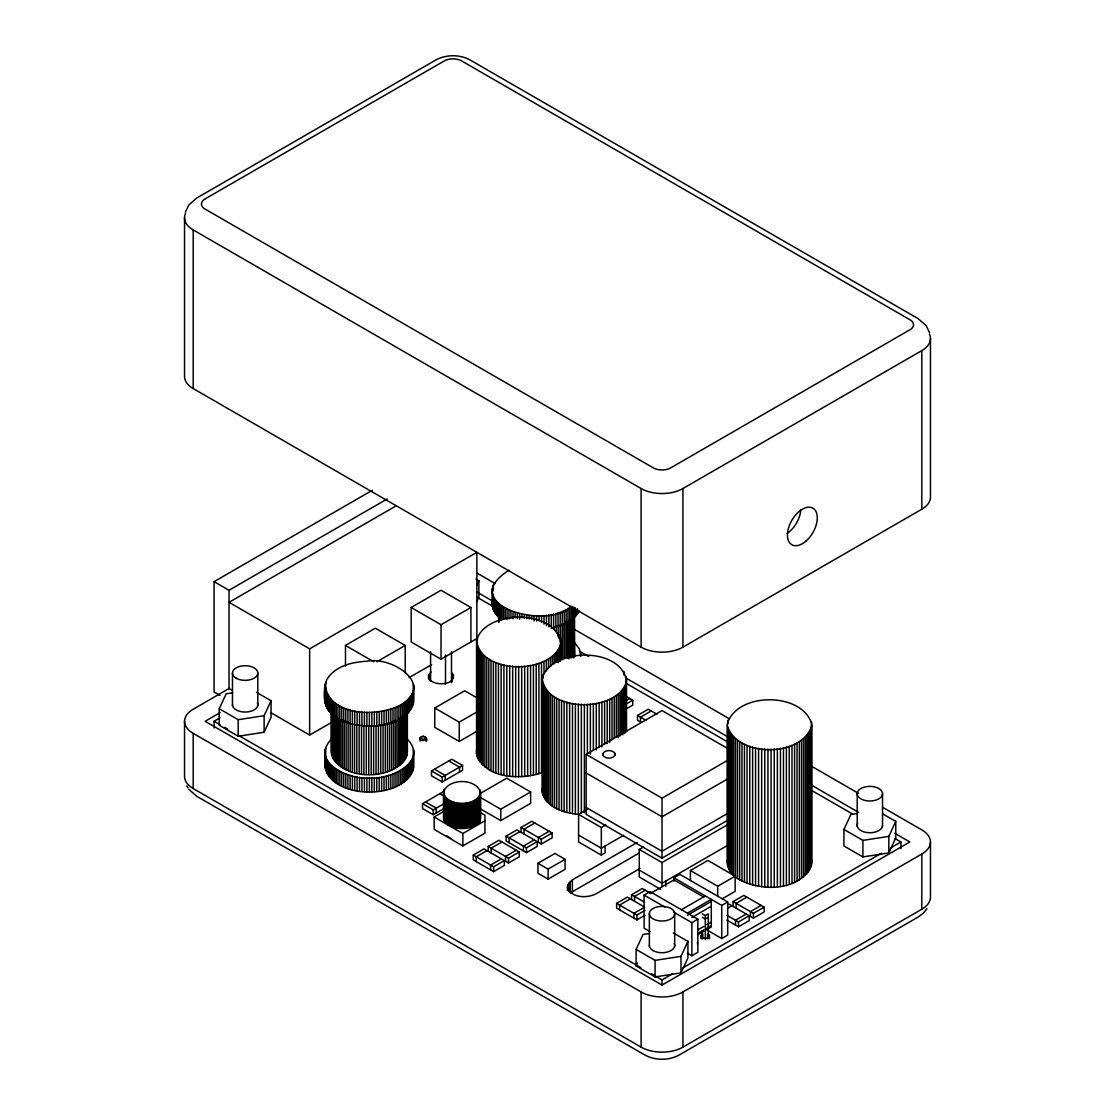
<?xml version="1.0" encoding="UTF-8"?>
<svg xmlns="http://www.w3.org/2000/svg" width="1115" height="1115" viewBox="0 0 1115 1115"><rect width="100%" height="100%" fill="white"/><g stroke="black" fill="none" stroke-linecap="round" stroke-linejoin="round"><path stroke-width="1.5" d="M407.379 712.318L407.379 751.97C401.302 782.814 333.97 782.702 331.601 749.865M325.106 685.377C329.901 717.266 378.347 716.945 400.731 704.903C435.965 683.885 390.919 655.982 366.891 661.251C352.145 661.989 334.751 666.031 326.765 679.718C323.434 689.321 322.751 701.558 328.409 710.394C332.2 715.579 337.859 719.05 343.713 721.475C365.386 730.297 414.682 728.666 413.094 696.304M331.824 738.701C308.869 761.991 349.789 780.347 369.372 777.922C388.954 780.347 429.874 761.991 406.919 738.701M326.137 760.416C319.712 802.145 416.369 802.633 413.094 761.824M508.956 570.239C454.669 604.901 547.604 630.951 571.27 606.226L571.27 620.01L562.253 624.93L551.242 628.219M492.328 602.616C491.604 609.738 496.37 616.093 501.931 620.01L501.931 606.226M431.031 671.983C419.519 686.185 459.478 688.638 452.328 673.139L452.328 681.474M702.729 938.997L702.729 934.008C696.011 939.708 714.994 939.22 707.691 933.91L707.691 938.914M476.551 640.247C480.44 675.049 551.381 675.021 560.803 643.717C556.915 608.915 485.973 608.929 476.551 640.247L476.551 754.061C485.192 779.009 520.148 780.026 541.514 772.834L541.514 662.491M476.551 750.576L476.551 754.061M542.252 678.171C546.141 712.973 617.083 712.959 626.505 681.655C622.616 646.839 551.674 646.867 542.252 678.171L542.252 791.985C545.737 807.706 564.329 813.002 578.364 814.382L578.364 704.039M542.252 788.514L542.252 791.985M443.449 792.221C448.258 777.963 475.798 777.963 480.593 792.221L480.593 818.34M480.593 792.946C475.798 807.204 448.258 807.204 443.449 792.946M727.315 861.742L727.551 859.93M811.72 725.642C801.992 757.726 737.043 757.726 727.315 725.642M735.538 739.217L735.538 877.143C757.517 892.293 801.755 892.669 811.72 863.568L811.72 723.816C801.992 691.746 737.043 691.746 727.315 723.816L727.315 863.568L729.656 870.717L733.754 875.637L733.754 737.712M567.396 890.132L567.73 884.878L572.371 879.86L637.222 842.452M697.433 943.513L697.488 942.3M602.699 753.67C602.741 759.399 613.487 759.51 615.243 754.646C614.393 749.085 602.839 749.238 602.699 755.078M185.355 212.101L188.881 204.937L196.797 197.996L435.463 60.196C446.125 54.259 459.854 54.259 470.502 60.196L918.202 318.681L926.119 325.622L929.645 332.786M326.137 694.896L325.106 702.032M256.464 692.304L271.056 700.722L271.056 717.279L264.116 732.234L238.206 736.248L219.237 725.294L219.237 708.75L226.178 693.781L232.659 692.791M264.116 732.234L264.116 715.691L271.056 700.722M476.802 585.222L478.893 580.734L475.98 579.047M476.802 601.779L478.893 597.292L478.893 580.734M673.335 932.976L687.927 941.408L687.927 957.952L680.986 972.907L655.076 976.921L636.107 965.966L636.107 949.423L643.048 934.468L649.529 933.464M636.107 965.966L637.501 962.984M680.986 972.907L680.986 956.363L687.927 941.408M882.634 813.838L895.763 821.407L895.763 837.964L888.822 852.919L862.912 856.933L843.943 845.978L843.943 829.421L850.884 814.466L857.365 813.462M888.822 852.919L888.822 836.375L895.763 821.407M579.201 611.132L575.41 616.428L571.27 620.01M927.025 908.669L923.485 913.06L918.202 917.004L679.537 1054.804C668.875 1060.741 655.146 1060.741 644.498 1054.804L196.797 796.319L188.881 789.378M638.728 853.254L570.267 893.017L570.267 881.352M220.059 695.425L214.094 691.983L214.094 581.64L372.271 490.307M214.094 581.64L229.021 590.253L387.212 498.935M396.243 505.778L229.021 602.323L229.021 688.526L232.004 690.255M229.244 688.401L193.188 709.224A29.561 17.073 0 0 0 193.188 733.349L193.188 788.528L641.111 1047.138A29.561 17.073 0 0 0 682.924 1047.138L921.812 909.213A29.561 17.073 0 0 0 930.468 897.143L930.468 841.964M229.021 590.253L229.021 602.323L309.649 648.874L476.872 552.329L476.872 638.533L441.038 659.216L411.184 641.975L411.184 607.494L441.038 590.253L470.906 607.494L470.906 641.975M220.157 712.61L205.132 721.293L662.017 985.061L909.868 841.964L894.788 833.267M214.094 727.956L214.094 721.293L220.059 717.837M345.483 666.115L345.483 645.432L375.351 628.191L405.205 645.432L405.205 673.014M376.842 661.808L405.205 645.432M411.184 607.494L441.038 624.735L470.906 607.494M185.536 213.439A29.561 17.073 0 0 0 193.188 229.927L641.111 488.537A29.561 17.073 0 0 0 682.924 488.537L921.812 350.612A29.561 17.073 0 0 0 929.464 334.124M270.834 712.666L309.649 735.078L332.242 722.032M409.08 677.669L431.672 664.624M477.178 731.119L459.255 741.461L434.766 727.328L434.766 708.011L464.634 690.77L476.147 697.419M420.132 741.029L420.132 737.782L423.129 736.053L426.111 737.782L426.111 741.029M426.111 737.782L423.129 739.51L420.132 737.782M434.766 708.011L459.255 722.144L477.178 711.802M431.477 770.939L451.784 759.217L462.544 765.42L462.544 770.256L442.237 781.977L431.477 775.761L431.477 770.939L442.237 777.141L462.544 765.42M184.533 217.857L184.533 376.48A29.561 17.073 0 0 0 193.188 388.536L641.111 647.146A29.561 17.073 0 0 0 682.924 647.146L921.812 509.221A29.561 17.073 0 0 0 930.468 497.151L930.468 338.542M444.857 808.041L433.275 814.731L422.529 808.528L422.529 803.692L442.836 791.971M422.529 803.692L433.275 809.908L444.857 803.218M625.738 700.861L629.766 698.534M626.031 704.136L632.749 700.248L632.749 705.084L626.031 708.959M480.523 812.696L484.941 815.246L484.941 833.184L462.837 845.937L434.167 829.379L434.167 816.974L444.481 811.023M479.854 793.699L506.74 778.186L530.629 791.971L530.629 803.357L500.76 820.598L479.854 808.528M651.271 710.938L640.512 717.154L640.512 721.976L637.529 720.248L637.529 715.426L648.275 709.224L657 714.255M727.454 820.389L662.017 858.174L586.169 814.382L586.169 754.381L662.017 710.603L727.454 748.374M479.854 797.141L500.76 809.211L530.629 791.971M434.167 816.974L462.837 833.518L484.941 820.765M473.29 855.08L493.597 866.801L504.342 860.585L504.342 865.421L493.597 871.623L473.29 859.902L473.29 855.08L484.035 848.863L508.524 863.01L519.283 856.794L519.283 851.971L498.976 840.25L488.217 846.452L488.217 851.275M506.14 836.111L526.447 847.832L537.193 841.63L537.193 846.452L526.447 852.654L506.14 840.933L506.14 836.111L516.886 829.908L541.374 844.041L552.12 837.839L552.12 833.003L531.813 821.281L521.067 827.483L521.067 832.32M487.032 850.592L476.272 856.794L476.272 861.63M501.959 841.964L491.213 848.18L491.213 853.003M519.869 831.623L509.123 837.839L509.123 842.661M534.81 823.009L524.05 829.212L524.05 834.034M501.36 858.871L490.614 865.073L490.614 869.895M516.287 850.243L505.541 856.459L505.541 861.282M534.21 839.902L523.465 846.104L523.465 850.94M549.138 831.288L538.392 837.49L538.392 842.313M605.124 846.02L605.124 852.919L601.333 855.107L578.587 841.964L578.587 814.382L587.521 809.225M488.217 846.452L508.524 858.174L519.283 851.971M521.067 827.483L541.374 839.219L552.12 833.003M537.946 863.261L554.963 853.435L565.11 859.303L565.11 869.296L548.092 879.122L537.946 873.268L537.946 863.261L548.092 869.129L565.11 859.303M578.587 814.382L601.333 827.525L605.807 824.947M586.169 754.381L662.017 798.173L727.454 760.402M623.689 835.302L601.333 848.208L578.587 835.079M727.454 779.023L662.017 816.793L586.169 773.002M660.596 889.324L639.257 877.003L639.257 849.421L643.731 846.843M727.454 813.504L662.017 851.275L586.169 807.483M640.052 868.46L596.316 893.686C587.438 898.453 570.573 898.314 567.396 886.801M639.257 849.421L662.017 862.55L727.565 824.71M645 915.248L636.93 919.903L616.623 908.168L616.623 903.345L627.383 897.143L644.693 907.136L633.947 913.352L633.947 918.175M631.55 899.554L631.55 894.732L642.31 888.516L649.599 892.725M630.365 898.857L619.606 905.073L619.606 909.896M645.292 890.244L634.547 896.446L634.547 901.282M727.565 845.393L662.017 883.247L639.257 870.104M650.073 931.624L644.094 928.168L644.094 895.066L650.073 891.624L697.851 919.206L697.851 952.308L691.871 955.764L687.398 953.172M673.962 881.143L673.962 877.826L679.927 874.383L727.705 901.965L727.705 935.067L721.74 938.523L706.812 929.896M650.073 893.686L673.962 879.902L703.816 897.143M690.408 880.613L690.408 870.508L707.858 860.432L735.147 876.195L735.147 891.359L722.074 898.913M616.623 903.345L636.93 915.067L645 910.411M690.408 870.508L717.712 886.258L735.147 876.195M681.432 909.729L705.321 895.93M687.398 913.171L711.286 899.387L711.286 926.969L706.812 929.548M687.398 915.248L711.286 901.45M691.871 917.478L711.286 906.272M673.962 912.307L691.871 922.649L697.851 919.206M673.962 877.826L721.74 905.422L727.705 901.965M702.325 913.868L705.321 915.582L708.304 913.868L708.304 937.813M733.085 906.453L733.085 901.617L743.83 895.415L764.137 907.136L764.137 911.972L753.392 918.175L728.903 904.042M708.304 917.31L705.321 919.039L702.325 917.31M727.858 908.084L731.886 905.756M746.827 897.143L736.067 903.345L736.067 908.168M697.851 929.896L703.816 926.454M706.812 924.725L711.286 922.133M697.851 933.339L703.816 929.896M706.812 928.168L711.286 925.589M697.851 934.718L703.816 931.276M746.228 914.035L735.482 920.237L735.482 925.074M761.155 905.422L750.409 911.624L750.409 916.446M726.869 915.276L738.465 921.966L749.21 915.763L749.21 920.586L738.465 926.788L726.869 920.098M733.085 901.617L753.392 913.352L764.137 907.136M651.453 973.799L662.017 979.89L672.526 973.827M683.049 967.75L881.38 853.254M890.397 848.041L900.906 841.964L900.906 848.64M193.188 733.349L641.111 991.96A29.561 17.073 0 0 0 682.924 991.96L921.812 854.034A29.561 17.073 0 0 0 921.812 829.908L882.606 807.26M219.237 708.75L238.206 719.691L264.116 715.691M843.943 829.421L862.912 840.376L888.822 836.375M636.107 949.423L655.076 960.363L680.986 956.363M450.795 838.369L446.488 835.706M476.899 573.04L495.004 583.48M573.431 628.762L728.764 718.45M811.72 766.34L858.466 793.336M477.108 592.121L492.189 600.832M579.647 651.313L588.692 656.54M626.393 678.31L727.412 736.639M811.859 785.378L858.606 812.375M477.108 597.292L493.708 606.867M626.421 683.495L727.468 741.837M810.424 789.727L852.64 814.103M894.871 838.494L900.906 841.964M625.459 696.053L632.749 700.248M637.529 715.426L646.254 720.457M345.483 645.432L373.846 661.808M448.801 760.946L459.547 767.148L459.547 771.97M434.474 769.211L445.22 775.427L445.22 780.249M644.094 895.066L665 907.136M631.55 894.732L644.582 902.244M439.84 793.699L443.882 796.026M425.512 801.978L436.258 808.18L436.258 813.002M214.094 721.293L220.129 724.764M224.645 727.384L227.669 729.126M238.22 735.217L640.902 967.709M574.141 642.156L579.201 648.679L580.943 655.773M426.418 738.102C425.205 735.733 419.282 736.025 419.951 739.189C422.85 743.9 428.857 734.869 426.418 741.433M186.776 785.963L187.975 787.984M407.379 751.97L406.557 747.775L406.557 713.293M811.483 859.93L811.72 861.742M921.812 350.612L921.812 509.221M921.812 854.034L921.812 909.213M882.536 793.685A12.669 7.317 0 0 1 863.526 800.026A12.669 7.317 0 0 1 863.526 787.357A12.669 7.317 0 0 1 882.536 793.685L882.536 826.452M862.912 840.376L862.912 856.933M857.198 793.685L857.198 826.452M811.483 722.004L811.483 865.393M811.009 729.266L811.009 867.191M810.312 731.05L810.312 868.975M809.379 732.792L809.379 870.717M808.222 734.478L808.222 872.404M806.856 736.123L806.856 874.048M805.281 737.712L805.281 875.637M803.497 739.217L803.497 877.143M801.532 740.639L801.532 878.564M799.371 741.977L799.371 879.902M797.058 743.217L797.058 881.143M794.591 744.346L794.591 882.272M791.985 745.377L791.985 883.303M789.253 746.283L789.253 884.209M786.41 747.078L786.41 885.003M783.469 747.747L783.469 885.672M780.444 748.29L780.444 886.216M777.364 748.695L777.364 886.62M774.242 748.959L774.242 886.885M771.092 749.099L771.092 887.024M767.942 749.099L767.942 887.024M764.792 748.959L764.792 886.885M761.67 748.695L761.67 886.62M758.59 748.29L758.59 886.216M755.566 747.747L755.566 885.672M753.392 913.352L753.392 918.175M752.625 747.078L752.625 885.003M749.782 746.283L749.782 884.209M747.05 745.377L747.05 883.303M744.444 744.346L744.444 882.272M741.977 743.217L741.977 881.143M739.649 741.977L739.649 879.902M738.465 921.966L738.465 926.788M737.503 740.639L737.503 878.564M732.179 736.123L732.179 874.048M730.813 734.478L730.813 872.404M729.656 732.792L729.656 870.717M728.722 731.05L728.722 868.975M728.025 720.206L728.025 723.649M728.025 729.266L728.025 867.191M727.551 727.468L727.551 865.393M721.74 905.422L721.74 938.523M717.712 886.258L717.712 896.376M709.433 935.401L709.433 938.732M709.084 934.83L709.084 938.161M708.485 934.314L708.485 937.645M705.321 915.582L705.321 939.527M702.325 930.969L702.325 937.813M701.976 934.44L701.976 937.771M701.433 934.969L701.433 938.3M701.14 935.555L701.14 938.886M691.871 922.649L691.871 955.764M682.924 488.537L682.924 647.146M682.924 991.96L682.924 1047.138M674.687 913.687A12.669 7.317 0 0 1 655.676 920.028A12.669 7.317 0 0 1 655.676 907.359A12.669 7.317 0 0 1 674.687 913.687L674.687 946.454M665.808 881.059L665.808 886.23M662.017 798.173L662.017 858.174M662.017 862.55L662.017 886.69M662.017 979.89L662.017 984.893M655.076 960.363L655.076 976.921M649.348 913.687L649.348 946.454M641.111 488.537L641.111 647.146M641.111 991.96L641.111 1047.138M636.93 915.067L636.93 919.903M626.505 678.171L626.505 731.649M626.17 676.443L626.17 731.649M625.64 685.098L625.64 731.635M624.902 686.784L624.902 733.322M623.94 671.383L623.94 674.84M623.94 688.429L623.94 733.252M622.783 690.032L622.783 734.869M621.445 691.593L621.445 734.701M619.898 693.084L619.898 736.193M618.184 694.52L618.184 737.628M616.288 695.871L616.288 737.252M615.076 753.475L615.076 755.273M614.24 697.154L614.24 738.534M612.037 698.338L612.037 739.719M609.682 699.426L609.682 742.534M607.201 700.415L607.201 743.524M604.609 701.307L604.609 744.416M601.919 702.088L601.919 746.911M601.333 827.525L601.333 855.107M599.131 702.757L599.131 747.58M596.274 703.3L596.274 749.851M593.347 703.732L593.347 750.284M590.379 704.039L590.379 754.047M587.382 704.234L587.382 754.228M584.371 704.29L584.371 812.905M581.361 704.234L581.361 812.849M580.664 652.902L580.664 656.359M577.57 608.679L577.57 613.849M576.553 609.989L576.553 615.159M575.41 607.814L575.41 616.428M575.396 703.732L575.396 814.075M574.56 615.452L574.56 656.833L573.779 616.748M574.141 607.327L574.364 656.512M574.016 616.525L574.016 657.892M573.514 617.891L573.514 657.543M572.762 606.797L572.859 657.181M572.483 703.3L572.483 813.643M572.371 879.86L572.371 891.526M572.051 618.853L572.051 656.791M571.103 620.149L571.103 658.073M570.002 619.689L570.002 657.613M569.654 607.313L569.654 621.111M569.612 702.757L569.612 813.1M568.775 620.902L568.775 658.826M568.692 883.052L568.692 891.373M567.953 608.358L567.953 622.156M567.73 884.878L567.73 889.882M567.423 622.058L567.423 658.268M566.838 702.088L566.838 812.431M566.141 609.347L566.141 623.146M565.932 621.459L565.932 657.655M564.246 610.267L564.315 658.714M564.134 701.307L564.134 811.65M562.601 623.508L562.601 659.704M562.253 611.132L562.253 624.93M561.542 700.415L561.542 810.758M560.915 641.975L560.915 659.216M560.761 624.428L560.803 659.23M560.483 638.505L560.483 660.972M560.19 611.94L560.19 625.724M559.939 647.16L559.939 660.958M559.2 635.118L559.2 638.561M559.2 648.846L559.2 660.916M559.061 699.426L559.061 809.769M558.838 625.292L558.838 635.634M558.253 633.459L558.253 636.902M558.253 650.505L558.253 662.575M558.044 612.665L558.044 626.463M557.096 652.108L557.096 662.449M556.817 626.072L556.817 632.972M556.72 698.338L556.72 808.682M555.841 613.32L555.841 627.118M555.744 653.669L555.744 662.282M554.712 626.783L554.712 630.24M554.517 697.154L554.517 807.497M554.211 655.16L554.211 663.787M553.57 613.905L553.57 627.703M552.482 656.596L552.482 663.495M552.455 695.871L552.455 806.215M551.242 614.421L551.242 626.491M550.601 657.948L550.601 666.561M550.573 694.52L550.573 804.863M548.873 614.853L548.873 626.923M548.845 693.084L548.845 803.427M548.538 659.216L548.538 667.843M548.092 869.129L548.092 879.122M547.312 691.593L547.312 801.936M546.462 615.215L546.462 625.557M546.336 660.401L546.336 670.756M545.96 690.032L545.96 800.375M544.803 688.429L544.803 798.772M544.022 615.494L544.022 624.121M543.995 661.502L543.995 673.572M543.855 686.784L543.855 797.113M543.116 674.728L543.116 678.171M543.116 685.098L543.116 795.427M542.573 683.384L542.573 793.713M541.556 615.703L541.556 622.588M541.374 839.219L541.374 844.041M539.089 615.814L539.089 620.985M538.921 663.383L538.921 773.726M536.594 615.856L536.594 621.027M536.217 664.164L536.217 774.493M534.113 615.814L534.113 620.985M533.444 664.819L533.444 775.162M531.632 615.703L531.632 619.146M530.573 665.376L530.573 775.719M529.165 615.494L529.165 618.95M527.66 665.808L527.66 776.152M526.726 615.215L526.726 618.672M526.447 847.832L526.447 852.654M524.691 666.115L524.691 776.458M524.315 614.853L524.315 618.309M521.945 614.421L521.945 617.877M521.695 666.296L521.695 776.639M519.632 613.905L519.632 619.076M518.684 666.366L518.684 776.709M517.36 613.32L517.36 618.49M515.674 666.296L515.674 776.639M515.144 612.665L515.144 617.835M513.011 611.94L513.011 618.825M512.663 666.115L512.663 776.458M510.935 611.132L510.935 618.031M509.708 665.808L509.708 776.152M508.956 610.267L508.956 618.895M508.524 858.174L508.524 863.01M507.046 609.347L507.046 619.689M506.781 665.376L506.781 775.719M505.248 608.358L505.248 618.7M503.924 664.819L503.924 775.162M503.534 607.313L503.534 619.382M501.137 664.164L501.137 774.493M500.76 809.211L500.76 820.598M500.426 605.069L500.426 618.867M499.409 617.208L499.409 620.665M499.046 603.884L498.99 620.999M498.823 615.382L498.823 622.282M498.6 616.47L498.628 621.961M498.447 663.383L498.447 773.726M497.792 602.644L497.792 616.428M496.649 601.361L496.649 615.159M495.631 600.051L495.631 613.849M495.854 662.491L495.854 772.834M494.739 598.713L494.739 612.511M493.987 597.347L493.987 611.132M493.597 866.801L493.597 871.623M493.36 584.567L493.36 589.737M493.36 595.954L493.36 609.752M493.374 661.502L493.374 771.845M492.886 585.974L492.886 591.145M492.886 594.546L492.886 608.344M492.537 587.396L492.537 590.839M492.537 593.124L492.537 606.922M492.328 588.818L492.328 605.487M491.018 660.401L491.018 770.744M488.816 659.216L488.816 769.559M486.767 657.948L486.767 768.291M484.872 656.596L484.872 766.939M483.157 655.16L483.157 765.503M481.61 653.669L481.61 764.012M480.328 790.758L480.328 821.49M480.272 652.108L480.272 762.451M480.077 790.047L480.077 820.515M479.729 795.831L479.729 822.912M479.311 796.528L479.311 821.908M479.115 650.505L479.115 760.848M478.809 797.197L478.809 822.577M478.224 797.838L478.224 823.232M478.154 648.846L478.154 759.19M477.555 798.465L477.555 823.86M477.415 636.804L477.415 640.247M477.415 647.16L477.415 757.503M476.886 645.446L476.886 755.789M476.83 799.065L476.83 824.459M476.021 799.636L476.021 825.03M475.157 800.166L475.157 825.56M474.237 800.668L474.237 826.062M473.248 801.127L473.248 826.522M472.216 801.56L472.216 826.954M471.129 801.936L471.129 827.33M470 802.27L470 827.665M468.844 802.563L468.844 827.957M467.645 802.814L467.645 828.208M466.418 803.009L466.418 828.403M465.178 803.162L465.178 828.543M463.924 803.26L463.924 828.654M462.655 803.302L462.655 828.696M462.837 833.518L462.837 845.937M461.387 803.302L461.387 828.696M460.119 803.26L460.119 828.654M459.255 722.144L459.255 741.461M458.864 803.162L458.864 828.543M457.624 803.009L457.624 828.403M456.397 802.814L456.397 828.208M455.199 802.563L455.199 827.957M454.042 802.27L454.042 827.665M453.401 674.868L453.401 678.199M452.913 801.936L452.913 827.33M451.826 801.56L451.826 826.954M451.491 651.495L451.491 682.687M450.795 801.127L450.795 826.522M449.805 800.668L449.805 826.062M448.885 800.166L448.885 825.56M448.021 799.636L448.021 825.03M447.213 799.065L447.213 824.459M446.488 798.465L446.488 823.86M445.819 797.838L445.819 823.232M445.512 654.951L445.512 684.401M445.247 797.197L445.247 822.577M444.732 796.528L444.732 821.908M444.314 789.336L444.314 821.225M443.965 790.047L443.965 820.515M443.714 790.758L443.714 819.804M443.533 791.483L443.533 819.079M442.237 777.141L442.237 781.977M441.038 624.735L441.038 659.216M433.275 809.908L433.275 814.731M430.585 651.522L430.585 680.972M429.414 673.558L429.414 680.22M428.522 675.314L428.522 678.645M413.651 685.377L413.651 702.032M413.651 750.883L413.651 767.552M413.442 683.941L413.442 703.467M413.442 749.447L413.442 768.974M413.094 691.091L413.094 704.889M413.094 756.611L413.094 770.395M412.606 692.499L412.606 706.297M412.606 758.019L412.606 771.803M411.979 693.892L411.979 707.691M411.979 759.413L411.979 773.197M411.226 695.258L411.226 709.056M411.226 760.778L411.226 774.563M410.334 696.596L410.334 710.394M410.334 762.116L410.334 775.915M409.317 697.92L409.317 711.705M409.317 763.427L409.317 777.225M408.188 699.189L408.188 712.987M408.188 764.709L408.188 778.493M407.254 712.638L407.142 754.771M406.919 700.429L406.989 749.168M406.919 765.935L406.919 779.733M406.794 713.07L406.794 756.165M406.292 714.45L406.292 757.545M405.539 701.614L405.637 758.897M405.539 767.134L405.539 780.932M404.829 715.398L404.829 760.235M404.034 702.771L403.881 761.517M404.034 768.277L404.034 782.075M402.78 716.234L402.78 762.785M402.431 703.858L402.431 717.656M402.431 769.378L402.431 783.176M401.553 717.447L401.553 763.998M400.731 704.903L400.731 718.701M400.731 770.423L400.731 784.221M400.187 718.618L400.187 765.169M398.919 705.893L398.919 719.691M398.919 771.413L398.919 785.197M398.71 718.004L398.71 766.27M397.024 706.826L397.093 767.329M397.024 772.333L397.024 786.131M395.379 720.053L395.379 768.333M395.031 707.691L395.031 721.475M395.031 773.197L395.031 786.995M393.539 720.987L393.539 769.252M392.968 708.485L392.968 722.269M392.968 773.991L392.968 787.789M391.616 721.837L391.616 770.117M390.821 709.21L390.821 723.008M390.821 774.73L390.821 788.514M389.595 722.632L389.595 770.897M388.605 709.865L388.605 723.663M388.605 775.385L388.605 789.183M387.49 723.342L387.49 771.608M386.347 710.464L386.347 724.248M386.347 775.97L386.347 789.768M385.316 723.97L385.316 772.235M384.02 710.966L384.02 724.764M384.02 776.486L384.02 790.284M383.072 724.513L383.072 772.793M381.651 711.412L381.651 725.196M381.651 776.918L381.651 790.716M380.772 724.987L380.772 773.252M379.239 711.76L379.239 725.558M379.239 777.28L379.239 791.079M378.417 725.363L378.417 773.629M376.8 712.039L376.8 725.837M376.8 777.559L376.8 791.357M376.034 725.656L376.034 773.922M374.333 712.248L374.333 726.032M374.333 777.754L374.333 791.552M373.623 725.851L373.623 774.131M371.853 712.36L371.853 726.158M371.853 777.88L371.853 791.678M371.197 725.963L371.197 774.242M369.372 712.401L369.372 726.199M369.372 777.922L369.372 791.72M368.758 725.99L368.758 774.256M366.891 712.36L366.891 726.158M366.891 777.88L366.891 791.678M366.333 725.921L366.333 774.2M364.41 712.248L364.41 726.032M364.41 777.754L364.41 791.552M363.908 725.767L363.908 774.033M361.943 712.039L361.943 725.837M361.943 777.559L361.943 791.357M361.511 725.517L361.511 773.796M359.504 711.76L359.504 725.558M359.504 777.28L359.504 791.079M359.142 725.182L359.142 773.462M357.093 711.412L357.093 725.196M357.093 776.918L357.093 790.716M356.814 724.764L356.814 773.029M354.723 710.966L354.723 724.764M354.723 776.486L354.723 790.284M354.542 724.248L354.542 772.528M352.41 710.464L352.34 771.942M352.41 775.97L352.41 789.768M350.138 709.865L350.194 771.259M350.138 775.385L350.138 789.183M348.131 722.241L348.131 770.521M347.922 709.21L347.922 723.008M347.922 774.73L347.922 788.514M346.152 721.419L346.152 769.698M345.775 708.485L345.775 722.269M345.775 773.991L345.775 787.789M344.27 720.527L344.27 768.806M343.713 707.691L343.713 721.475M343.713 773.197L343.713 786.995M342.5 719.565L342.5 767.831M341.72 706.826L341.72 720.611M341.72 772.333L341.72 786.131M340.828 720.262L340.828 766.813M339.824 705.893L339.824 719.691M339.824 771.413L339.824 785.197M339.281 719.175L339.281 765.726M338.012 704.903L338.012 718.701M338.012 770.423L338.012 784.221M337.859 718.032L337.859 764.583M336.563 716.847L336.563 763.399M336.312 703.858L336.312 717.656M336.312 769.378L336.312 783.176M335.392 715.607L335.392 762.158M334.709 702.771L334.709 716.555M334.709 768.277L334.709 782.075M334.375 716.053L334.375 760.876M333.497 714.743L333.497 759.566M333.204 701.614L333.204 715.412M333.204 767.134L333.204 780.932M332.772 713.405L332.772 758.228M332.186 713.753L332.186 756.862M331.824 700.429L331.754 755.482M331.824 765.935L331.824 779.733M331.406 711.607L331.49 754.074M331.364 711.3L331.364 752.667M330.57 699.189L330.57 712.987M330.556 764.709L330.556 778.493M329.427 697.92L329.427 711.705M329.427 763.427L329.427 777.225M328.409 696.596L328.409 710.394M328.409 762.116L328.409 775.915M327.517 695.258L327.517 709.056M327.517 760.778L327.517 774.563M326.765 693.892L326.765 707.691M326.765 759.413L326.765 773.197M326.137 692.499L326.137 706.297M326.137 758.019L326.137 771.803M325.65 682.519L325.65 704.889M325.65 748.026L325.65 770.395M325.315 683.941L325.315 703.467M325.315 749.447L325.315 768.974M325.106 750.883L325.106 767.552M309.649 648.874L309.649 735.078M257.802 673.014L257.802 705.781M238.206 719.691L238.206 736.248M232.464 673.014L232.464 705.781M193.188 229.927L193.188 388.536M184.533 721.293L184.533 776.458A29.561 17.073 0 0 0 193.188 788.528M882.523 825.421A12.669 7.317 0 0 1 868.195 832.668A12.669 7.317 0 0 1 857.616 823.525M674.254 943.513A12.669 7.317 0 0 1 663.676 952.67A12.669 7.317 0 0 1 649.348 945.409M257.384 702.84A12.669 7.317 0 0 1 246.805 711.983A12.669 7.317 0 0 1 232.478 704.736M800.821 509.889A21.115 12.195 -60 0 1 787.246 533.402M205.522 198.665L204.073 199.627A12.627 7.289 0 0 0 204.073 208.505L654.324 468.453A12.627 7.289 0 0 0 669.711 468.453L910.927 329.19A12.627 7.289 0 0 0 910.927 320.312L460.676 60.363A12.627 7.289 0 0 0 445.289 60.363L205.522 198.665M236.171 678.199A12.669 7.317 0 0 0 257.37 674.909A12.669 7.317 0 0 0 241.857 665.962A12.669 7.317 0 0 0 236.171 678.199M806.229 540.886A21.115 12.195 -60 0 0 812.919 508.175A21.115 12.195 -60 0 0 787.943 530.336A21.115 12.195 -60 0 0 806.229 540.886"/></g></svg>
